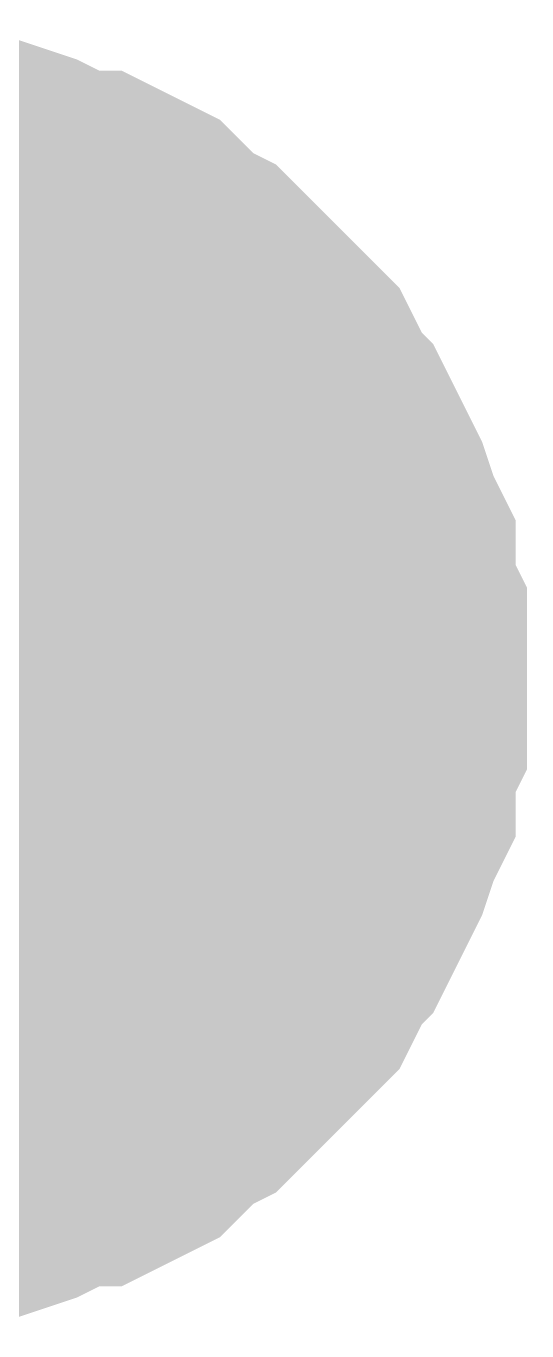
# Model space of a CAD drawing. Header units: inches. Extents: x 0 to 22.3, y 0 to 15.7.
# Drawn here: x 6.6065 to 6.6263, y 3.9744 to 4.0259 of the extents above; entities that cross this region are included whole.
import ezdxf

# ---------------------------------------------------------------- set-up
doc = ezdxf.new("R2010")
doc.units = ezdxf.units.IN
doc.header["$MEASUREMENT"] = 0
doc.layers.add('Sheet', color=255, linetype='Continuous')

msp = doc.modelspace()

# ---------------------------------------------------------------- linework, layer by layer
at = {"layer": 'Sheet'}
for points in [[(6.600089, 4.020031, 0.0118, 0.0118, 0), (6.600973, 4.020031, 0.0118, 0.0118, 0), (6.602299, 4.020031, 0.0118, 0.0118, 0), (6.603183, 4.019589, 0.0118, 0.0118, 0), (6.604068, 4.019589, 0.0118, 0.0118, 0), (6.604952, 4.019589, 0.0118, 0.0118, 0), (6.606278, 4.019147, 0.0118, 0.0118, 0), (6.607162, 4.018705, 0.0118, 0.0118, 0), (6.608046, 4.018263, 0.0118, 0.0118, 0), (6.60893, 4.018263, 0.0118, 0.0118, 0), (6.609814, 4.017821, 0.0118, 0.0118, 0), (6.610698, 4.017379, 0.0118, 0.0118, 0), (6.611582, 4.016495, 0.0118, 0.0118, 0), (6.612024, 4.016053, 0.0118, 0.0118, 0), (6.612908, 4.015611, 0.0118, 0.0118, 0), (6.613792, 4.014727, 0.0118, 0.0118, 0), (6.614234, 4.014285, 0.0118, 0.0118, 0), (6.615119, 4.013401, 0.0118, 0.0118, 0), (6.615561, 4.012959, 0.0118, 0.0118, 0), (6.616445, 4.012075, 0.0118, 0.0118, 0), (6.616887, 4.011191, 0.0118, 0.0118, 0), (6.617329, 4.010307, 0.0118, 0.0118, 0), (6.617771, 4.009865, 0.0118, 0.0118, 0), (6.618213, 4.008981, 0.0118, 0.0118, 0), (6.618655, 4.008097, 0.0118, 0.0118, 0), (6.619097, 4.007213, 0.0118, 0.0118, 0), (6.619539, 4.005887, 0.0118, 0.0118, 0), (6.619981, 4.005003, 0.0118, 0.0118, 0), (6.619981, 4.004119, 0.0118, 0.0118, 0), (6.619981, 4.003235, 0.0118, 0.0118, 0), (6.620423, 4.002351, 0.0118, 0.0118, 0), (6.620423, 4.001025, 0.0118, 0.0118, 0), (6.620423, 4.000141, 0.0118, 0.0118, 0)], [(6.600089, 4.020031, 0.0118, 0.0118, 0), (6.600973, 4.020031, 0.0118, 0.0118, 0), (6.602299, 4.020031, 0.0118, 0.0118, 0), (6.603183, 4.019589, 0.0118, 0.0118, 0), (6.604068, 4.019589, 0.0118, 0.0118, 0), (6.604952, 4.019589, 0.0118, 0.0118, 0), (6.606278, 4.019147, 0.0118, 0.0118, 0), (6.607162, 4.018705, 0.0118, 0.0118, 0), (6.608046, 4.018263, 0.0118, 0.0118, 0), (6.60893, 4.018263, 0.0118, 0.0118, 0), (6.609814, 4.017821, 0.0118, 0.0118, 0), (6.610698, 4.017379, 0.0118, 0.0118, 0), (6.611582, 4.016495, 0.0118, 0.0118, 0), (6.612024, 4.016053, 0.0118, 0.0118, 0), (6.612908, 4.015611, 0.0118, 0.0118, 0), (6.613792, 4.014727, 0.0118, 0.0118, 0), (6.614234, 4.014285, 0.0118, 0.0118, 0), (6.615119, 4.013401, 0.0118, 0.0118, 0), (6.615561, 4.012959, 0.0118, 0.0118, 0), (6.616445, 4.012075, 0.0118, 0.0118, 0), (6.616887, 4.011191, 0.0118, 0.0118, 0), (6.617329, 4.010307, 0.0118, 0.0118, 0), (6.617771, 4.009865, 0.0118, 0.0118, 0), (6.618213, 4.008981, 0.0118, 0.0118, 0), (6.618655, 4.008097, 0.0118, 0.0118, 0), (6.619097, 4.007213, 0.0118, 0.0118, 0), (6.619539, 4.005887, 0.0118, 0.0118, 0), (6.619981, 4.005003, 0.0118, 0.0118, 0), (6.619981, 4.004119, 0.0118, 0.0118, 0), (6.619981, 4.003235, 0.0118, 0.0118, 0), (6.620423, 4.002351, 0.0118, 0.0118, 0), (6.620423, 4.001025, 0.0118, 0.0118, 0), (6.620423, 4.000141, 0.0118, 0.0118, 0)], [(6.600089, 4.020031, 0.0118, 0.0118, 0), (6.600973, 4.020031, 0.0118, 0.0118, 0), (6.602299, 4.020031, 0.0118, 0.0118, 0), (6.603183, 4.019589, 0.0118, 0.0118, 0), (6.604068, 4.019589, 0.0118, 0.0118, 0), (6.604952, 4.019589, 0.0118, 0.0118, 0), (6.606278, 4.019147, 0.0118, 0.0118, 0), (6.607162, 4.018705, 0.0118, 0.0118, 0), (6.608046, 4.018263, 0.0118, 0.0118, 0), (6.60893, 4.018263, 0.0118, 0.0118, 0), (6.609814, 4.017821, 0.0118, 0.0118, 0), (6.610698, 4.017379, 0.0118, 0.0118, 0), (6.611582, 4.016495, 0.0118, 0.0118, 0), (6.612024, 4.016053, 0.0118, 0.0118, 0), (6.612908, 4.015611, 0.0118, 0.0118, 0), (6.613792, 4.014727, 0.0118, 0.0118, 0), (6.614234, 4.014285, 0.0118, 0.0118, 0), (6.615119, 4.013401, 0.0118, 0.0118, 0), (6.615561, 4.012959, 0.0118, 0.0118, 0), (6.616445, 4.012075, 0.0118, 0.0118, 0), (6.616887, 4.011191, 0.0118, 0.0118, 0), (6.617329, 4.010307, 0.0118, 0.0118, 0), (6.617771, 4.009865, 0.0118, 0.0118, 0), (6.618213, 4.008981, 0.0118, 0.0118, 0), (6.618655, 4.008097, 0.0118, 0.0118, 0), (6.619097, 4.007213, 0.0118, 0.0118, 0), (6.619539, 4.005887, 0.0118, 0.0118, 0), (6.619981, 4.005003, 0.0118, 0.0118, 0), (6.619981, 4.004119, 0.0118, 0.0118, 0), (6.619981, 4.003235, 0.0118, 0.0118, 0), (6.620423, 4.002351, 0.0118, 0.0118, 0), (6.620423, 4.001025, 0.0118, 0.0118, 0), (6.620423, 4.000141, 0.0118, 0.0118, 0)], [(6.600089, 4.020031, 0.0118, 0.0118, 0), (6.600973, 4.020031, 0.0118, 0.0118, 0), (6.602299, 4.020031, 0.0118, 0.0118, 0), (6.603183, 4.019589, 0.0118, 0.0118, 0), (6.604068, 4.019589, 0.0118, 0.0118, 0), (6.604952, 4.019589, 0.0118, 0.0118, 0), (6.606278, 4.019147, 0.0118, 0.0118, 0), (6.607162, 4.018705, 0.0118, 0.0118, 0), (6.608046, 4.018263, 0.0118, 0.0118, 0), (6.60893, 4.018263, 0.0118, 0.0118, 0), (6.609814, 4.017821, 0.0118, 0.0118, 0), (6.610698, 4.017379, 0.0118, 0.0118, 0), (6.611582, 4.016495, 0.0118, 0.0118, 0), (6.612024, 4.016053, 0.0118, 0.0118, 0), (6.612908, 4.015611, 0.0118, 0.0118, 0), (6.613792, 4.014727, 0.0118, 0.0118, 0), (6.614234, 4.014285, 0.0118, 0.0118, 0), (6.615119, 4.013401, 0.0118, 0.0118, 0), (6.615561, 4.012959, 0.0118, 0.0118, 0), (6.616445, 4.012075, 0.0118, 0.0118, 0), (6.616887, 4.011191, 0.0118, 0.0118, 0), (6.617329, 4.010307, 0.0118, 0.0118, 0), (6.617771, 4.009865, 0.0118, 0.0118, 0), (6.618213, 4.008981, 0.0118, 0.0118, 0), (6.618655, 4.008097, 0.0118, 0.0118, 0), (6.619097, 4.007213, 0.0118, 0.0118, 0), (6.619539, 4.005887, 0.0118, 0.0118, 0), (6.619981, 4.005003, 0.0118, 0.0118, 0), (6.619981, 4.004119, 0.0118, 0.0118, 0), (6.619981, 4.003235, 0.0118, 0.0118, 0), (6.620423, 4.002351, 0.0118, 0.0118, 0), (6.620423, 4.001025, 0.0118, 0.0118, 0), (6.620423, 4.000141, 0.0118, 0.0118, 0)], [(6.604068, 4.019589, 0.0039, 0.0039, 0), (6.604952, 4.019589, 0.0039, 0.0039, 0), (6.606278, 4.019147, 0.0039, 0.0039, 0), (6.607162, 4.018705, 0.0039, 0.0039, 0), (6.608046, 4.018263, 0.0039, 0.0039, 0), (6.60893, 4.018263, 0.0039, 0.0039, 0), (6.609814, 4.017821, 0.0039, 0.0039, 0), (6.610698, 4.017379, 0.0039, 0.0039, 0), (6.611582, 4.016495, 0.0039, 0.0039, 0), (6.612024, 4.016053, 0.0039, 0.0039, 0), (6.612908, 4.015611, 0.0039, 0.0039, 0), (6.613792, 4.014727, 0.0039, 0.0039, 0), (6.614234, 4.014285, 0.0039, 0.0039, 0), (6.615119, 4.013401, 0.0039, 0.0039, 0), (6.615561, 4.012959, 0.0039, 0.0039, 0), (6.616445, 4.012075, 0.0039, 0.0039, 0), (6.616887, 4.011191, 0.0039, 0.0039, 0), (6.617329, 4.010307, 0.0039, 0.0039, 0), (6.617771, 4.009865, 0.0039, 0.0039, 0), (6.618213, 4.008981, 0.0039, 0.0039, 0), (6.618655, 4.008097, 0.0039, 0.0039, 0), (6.619097, 4.007213, 0.0039, 0.0039, 0), (6.619539, 4.005887, 0.0039, 0.0039, 0), (6.619981, 4.005003, 0.0039, 0.0039, 0), (6.619981, 4.004119, 0.0039, 0.0039, 0), (6.619981, 4.003235, 0.0039, 0.0039, 0), (6.620423, 4.002351, 0.0039, 0.0039, 0), (6.620423, 4.001025, 0.0039, 0.0039, 0), (6.620423, 4.000141, 0.0039, 0.0039, 0)], [(6.604068, 4.019589, 0.0039, 0.0039, 0), (6.604952, 4.019589, 0.0039, 0.0039, 0), (6.606278, 4.019147, 0.0039, 0.0039, 0), (6.607162, 4.018705, 0.0039, 0.0039, 0), (6.608046, 4.018263, 0.0039, 0.0039, 0), (6.60893, 4.018263, 0.0039, 0.0039, 0), (6.609814, 4.017821, 0.0039, 0.0039, 0), (6.610698, 4.017379, 0.0039, 0.0039, 0), (6.611582, 4.016495, 0.0039, 0.0039, 0), (6.612024, 4.016053, 0.0039, 0.0039, 0), (6.612908, 4.015611, 0.0039, 0.0039, 0), (6.613792, 4.014727, 0.0039, 0.0039, 0), (6.614234, 4.014285, 0.0039, 0.0039, 0), (6.615119, 4.013401, 0.0039, 0.0039, 0), (6.615561, 4.012959, 0.0039, 0.0039, 0), (6.616445, 4.012075, 0.0039, 0.0039, 0), (6.616887, 4.011191, 0.0039, 0.0039, 0), (6.617329, 4.010307, 0.0039, 0.0039, 0), (6.617771, 4.009865, 0.0039, 0.0039, 0), (6.618213, 4.008981, 0.0039, 0.0039, 0), (6.618655, 4.008097, 0.0039, 0.0039, 0), (6.619097, 4.007213, 0.0039, 0.0039, 0), (6.619539, 4.005887, 0.0039, 0.0039, 0), (6.619981, 4.005003, 0.0039, 0.0039, 0), (6.619981, 4.004119, 0.0039, 0.0039, 0), (6.619981, 4.003235, 0.0039, 0.0039, 0), (6.620423, 4.002351, 0.0039, 0.0039, 0), (6.620423, 4.001025, 0.0039, 0.0039, 0), (6.620423, 4.000141, 0.0039, 0.0039, 0)], [(6.604068, 4.019589, 0.0039, 0.0039, 0), (6.604952, 4.019589, 0.0039, 0.0039, 0), (6.606278, 4.019147, 0.0039, 0.0039, 0), (6.607162, 4.018705, 0.0039, 0.0039, 0), (6.608046, 4.018263, 0.0039, 0.0039, 0), (6.60893, 4.018263, 0.0039, 0.0039, 0), (6.609814, 4.017821, 0.0039, 0.0039, 0), (6.610698, 4.017379, 0.0039, 0.0039, 0), (6.611582, 4.016495, 0.0039, 0.0039, 0), (6.612024, 4.016053, 0.0039, 0.0039, 0), (6.612908, 4.015611, 0.0039, 0.0039, 0), (6.613792, 4.014727, 0.0039, 0.0039, 0), (6.614234, 4.014285, 0.0039, 0.0039, 0), (6.615119, 4.013401, 0.0039, 0.0039, 0), (6.615561, 4.012959, 0.0039, 0.0039, 0), (6.616445, 4.012075, 0.0039, 0.0039, 0), (6.616887, 4.011191, 0.0039, 0.0039, 0), (6.617329, 4.010307, 0.0039, 0.0039, 0), (6.617771, 4.009865, 0.0039, 0.0039, 0), (6.618213, 4.008981, 0.0039, 0.0039, 0), (6.618655, 4.008097, 0.0039, 0.0039, 0), (6.619097, 4.007213, 0.0039, 0.0039, 0), (6.619539, 4.005887, 0.0039, 0.0039, 0), (6.619981, 4.005003, 0.0039, 0.0039, 0), (6.619981, 4.004119, 0.0039, 0.0039, 0), (6.619981, 4.003235, 0.0039, 0.0039, 0), (6.620423, 4.002351, 0.0039, 0.0039, 0), (6.620423, 4.001025, 0.0039, 0.0039, 0), (6.620423, 4.000141, 0.0039, 0.0039, 0)], [(6.604068, 4.019589, 0.0039, 0.0039, 0), (6.604952, 4.019589, 0.0039, 0.0039, 0), (6.606278, 4.019147, 0.0039, 0.0039, 0), (6.607162, 4.018705, 0.0039, 0.0039, 0), (6.608046, 4.018263, 0.0039, 0.0039, 0), (6.60893, 4.018263, 0.0039, 0.0039, 0), (6.609814, 4.017821, 0.0039, 0.0039, 0), (6.610698, 4.017379, 0.0039, 0.0039, 0), (6.611582, 4.016495, 0.0039, 0.0039, 0), (6.612024, 4.016053, 0.0039, 0.0039, 0), (6.612908, 4.015611, 0.0039, 0.0039, 0), (6.613792, 4.014727, 0.0039, 0.0039, 0), (6.614234, 4.014285, 0.0039, 0.0039, 0), (6.615119, 4.013401, 0.0039, 0.0039, 0), (6.615561, 4.012959, 0.0039, 0.0039, 0), (6.616445, 4.012075, 0.0039, 0.0039, 0), (6.616887, 4.011191, 0.0039, 0.0039, 0), (6.617329, 4.010307, 0.0039, 0.0039, 0), (6.617771, 4.009865, 0.0039, 0.0039, 0), (6.618213, 4.008981, 0.0039, 0.0039, 0), (6.618655, 4.008097, 0.0039, 0.0039, 0), (6.619097, 4.007213, 0.0039, 0.0039, 0), (6.619539, 4.005887, 0.0039, 0.0039, 0), (6.619981, 4.005003, 0.0039, 0.0039, 0), (6.619981, 4.004119, 0.0039, 0.0039, 0), (6.619981, 4.003235, 0.0039, 0.0039, 0), (6.620423, 4.002351, 0.0039, 0.0039, 0), (6.620423, 4.001025, 0.0039, 0.0039, 0), (6.620423, 4.000141, 0.0039, 0.0039, 0)], [(6.620423, 4.000141, 0.0118, 0.0118, 0), (6.620423, 3.999257, 0.0118, 0.0118, 0), (6.620423, 3.997931, 0.0118, 0.0118, 0), (6.619981, 3.997047, 0.0118, 0.0118, 0), (6.619981, 3.996163, 0.0118, 0.0118, 0), (6.619981, 3.995279, 0.0118, 0.0118, 0), (6.619539, 3.994395, 0.0118, 0.0118, 0), (6.619097, 3.993069, 0.0118, 0.0118, 0), (6.618655, 3.992185, 0.0118, 0.0118, 0), (6.618213, 3.991301, 0.0118, 0.0118, 0), (6.617771, 3.990417, 0.0118, 0.0118, 0), (6.617329, 3.989975, 0.0118, 0.0118, 0), (6.616887, 3.989091, 0.0118, 0.0118, 0), (6.616445, 3.988207, 0.0118, 0.0118, 0), (6.615561, 3.987323, 0.0118, 0.0118, 0), (6.615119, 3.986881, 0.0118, 0.0118, 0), (6.614234, 3.985997, 0.0118, 0.0118, 0), (6.613792, 3.985555, 0.0118, 0.0118, 0), (6.612908, 3.984671, 0.0118, 0.0118, 0), (6.612024, 3.984229, 0.0118, 0.0118, 0), (6.611582, 3.983787, 0.0118, 0.0118, 0), (6.610698, 3.982903, 0.0118, 0.0118, 0), (6.609814, 3.982461, 0.0118, 0.0118, 0), (6.60893, 3.982019, 0.0118, 0.0118, 0), (6.608046, 3.982019, 0.0118, 0.0118, 0), (6.607162, 3.981577, 0.0118, 0.0118, 0), (6.606278, 3.981135, 0.0118, 0.0118, 0), (6.604952, 3.980693, 0.0118, 0.0118, 0), (6.604068, 3.980693, 0.0118, 0.0118, 0), (6.603183, 3.980693, 0.0118, 0.0118, 0), (6.602299, 3.980251, 0.0118, 0.0118, 0), (6.600973, 3.980251, 0.0118, 0.0118, 0), (6.600089, 3.980251, 0.0118, 0.0118, 0)], [(6.620423, 4.000141, 0.0118, 0.0118, 0), (6.620423, 3.999257, 0.0118, 0.0118, 0), (6.620423, 3.997931, 0.0118, 0.0118, 0), (6.619981, 3.997047, 0.0118, 0.0118, 0), (6.619981, 3.996163, 0.0118, 0.0118, 0), (6.619981, 3.995279, 0.0118, 0.0118, 0), (6.619539, 3.994395, 0.0118, 0.0118, 0), (6.619097, 3.993069, 0.0118, 0.0118, 0), (6.618655, 3.992185, 0.0118, 0.0118, 0), (6.618213, 3.991301, 0.0118, 0.0118, 0), (6.617771, 3.990417, 0.0118, 0.0118, 0), (6.617329, 3.989975, 0.0118, 0.0118, 0), (6.616887, 3.989091, 0.0118, 0.0118, 0), (6.616445, 3.988207, 0.0118, 0.0118, 0), (6.615561, 3.987323, 0.0118, 0.0118, 0), (6.615119, 3.986881, 0.0118, 0.0118, 0), (6.614234, 3.985997, 0.0118, 0.0118, 0), (6.613792, 3.985555, 0.0118, 0.0118, 0), (6.612908, 3.984671, 0.0118, 0.0118, 0), (6.612024, 3.984229, 0.0118, 0.0118, 0), (6.611582, 3.983787, 0.0118, 0.0118, 0), (6.610698, 3.982903, 0.0118, 0.0118, 0), (6.609814, 3.982461, 0.0118, 0.0118, 0), (6.60893, 3.982019, 0.0118, 0.0118, 0), (6.608046, 3.982019, 0.0118, 0.0118, 0), (6.607162, 3.981577, 0.0118, 0.0118, 0), (6.606278, 3.981135, 0.0118, 0.0118, 0), (6.604952, 3.980693, 0.0118, 0.0118, 0), (6.604068, 3.980693, 0.0118, 0.0118, 0), (6.603183, 3.980693, 0.0118, 0.0118, 0), (6.602299, 3.980251, 0.0118, 0.0118, 0), (6.600973, 3.980251, 0.0118, 0.0118, 0), (6.600089, 3.980251, 0.0118, 0.0118, 0)], [(6.620423, 4.000141, 0.0118, 0.0118, 0), (6.620423, 3.999257, 0.0118, 0.0118, 0), (6.620423, 3.997931, 0.0118, 0.0118, 0), (6.619981, 3.997047, 0.0118, 0.0118, 0), (6.619981, 3.996163, 0.0118, 0.0118, 0), (6.619981, 3.995279, 0.0118, 0.0118, 0), (6.619539, 3.994395, 0.0118, 0.0118, 0), (6.619097, 3.993069, 0.0118, 0.0118, 0), (6.618655, 3.992185, 0.0118, 0.0118, 0), (6.618213, 3.991301, 0.0118, 0.0118, 0), (6.617771, 3.990417, 0.0118, 0.0118, 0), (6.617329, 3.989975, 0.0118, 0.0118, 0), (6.616887, 3.989091, 0.0118, 0.0118, 0), (6.616445, 3.988207, 0.0118, 0.0118, 0), (6.615561, 3.987323, 0.0118, 0.0118, 0), (6.615119, 3.986881, 0.0118, 0.0118, 0), (6.614234, 3.985997, 0.0118, 0.0118, 0), (6.613792, 3.985555, 0.0118, 0.0118, 0), (6.612908, 3.984671, 0.0118, 0.0118, 0), (6.612024, 3.984229, 0.0118, 0.0118, 0), (6.611582, 3.983787, 0.0118, 0.0118, 0), (6.610698, 3.982903, 0.0118, 0.0118, 0), (6.609814, 3.982461, 0.0118, 0.0118, 0), (6.60893, 3.982019, 0.0118, 0.0118, 0), (6.608046, 3.982019, 0.0118, 0.0118, 0), (6.607162, 3.981577, 0.0118, 0.0118, 0), (6.606278, 3.981135, 0.0118, 0.0118, 0), (6.604952, 3.980693, 0.0118, 0.0118, 0), (6.604068, 3.980693, 0.0118, 0.0118, 0), (6.603183, 3.980693, 0.0118, 0.0118, 0), (6.602299, 3.980251, 0.0118, 0.0118, 0), (6.600973, 3.980251, 0.0118, 0.0118, 0), (6.600089, 3.980251, 0.0118, 0.0118, 0)], [(6.620423, 4.000141, 0.0118, 0.0118, 0), (6.620423, 3.999257, 0.0118, 0.0118, 0), (6.620423, 3.997931, 0.0118, 0.0118, 0), (6.619981, 3.997047, 0.0118, 0.0118, 0), (6.619981, 3.996163, 0.0118, 0.0118, 0), (6.619981, 3.995279, 0.0118, 0.0118, 0), (6.619539, 3.994395, 0.0118, 0.0118, 0), (6.619097, 3.993069, 0.0118, 0.0118, 0), (6.618655, 3.992185, 0.0118, 0.0118, 0), (6.618213, 3.991301, 0.0118, 0.0118, 0), (6.617771, 3.990417, 0.0118, 0.0118, 0), (6.617329, 3.989975, 0.0118, 0.0118, 0), (6.616887, 3.989091, 0.0118, 0.0118, 0), (6.616445, 3.988207, 0.0118, 0.0118, 0), (6.615561, 3.987323, 0.0118, 0.0118, 0), (6.615119, 3.986881, 0.0118, 0.0118, 0), (6.614234, 3.985997, 0.0118, 0.0118, 0), (6.613792, 3.985555, 0.0118, 0.0118, 0), (6.612908, 3.984671, 0.0118, 0.0118, 0), (6.612024, 3.984229, 0.0118, 0.0118, 0), (6.611582, 3.983787, 0.0118, 0.0118, 0), (6.610698, 3.982903, 0.0118, 0.0118, 0), (6.609814, 3.982461, 0.0118, 0.0118, 0), (6.60893, 3.982019, 0.0118, 0.0118, 0), (6.608046, 3.982019, 0.0118, 0.0118, 0), (6.607162, 3.981577, 0.0118, 0.0118, 0), (6.606278, 3.981135, 0.0118, 0.0118, 0), (6.604952, 3.980693, 0.0118, 0.0118, 0), (6.604068, 3.980693, 0.0118, 0.0118, 0), (6.603183, 3.980693, 0.0118, 0.0118, 0), (6.602299, 3.980251, 0.0118, 0.0118, 0), (6.600973, 3.980251, 0.0118, 0.0118, 0), (6.600089, 3.980251, 0.0118, 0.0118, 0)], [(6.620423, 4.000141, 0.0118, 0.0118, 0), (6.620423, 4.000141, 0.0118, 0.0118, 0), (6.620423, 4.000141, 0.0118, 0.0118, 0), (6.620423, 4.000141, 0.0118, 0.0118, 0), (6.620423, 4.000141, 0.0118, 0.0118, 0), (6.620423, 4.000141, 0.0118, 0.0118, 0), (6.620423, 4.000141, 0.0118, 0.0118, 0), (6.620423, 4.000141, 0.0118, 0.0118, 0), (6.620423, 4.000141, 0.0118, 0.0118, 0), (6.620423, 4.000141, 0.0118, 0.0118, 0), (6.620423, 4.000141, 0.0118, 0.0118, 0), (6.620423, 4.000141, 0.0118, 0.0118, 0), (6.620423, 4.000141, 0.0118, 0.0118, 0), (6.620423, 4.000141, 0.0118, 0.0118, 0), (6.620423, 4.000141, 0.0118, 0.0118, 0), (6.620423, 4.000141, 0.0118, 0.0118, 0), (6.620423, 4.000141, 0.0118, 0.0118, 0), (6.620423, 4.000141, 0.0118, 0.0118, 0), (6.620423, 4.000141, 0.0118, 0.0118, 0), (6.620423, 4.000141, 0.0118, 0.0118, 0), (6.620423, 4.000141, 0.0118, 0.0118, 0), (6.620423, 4.000141, 0.0118, 0.0118, 0), (6.620423, 4.000141, 0.0118, 0.0118, 0), (6.620423, 4.000141, 0.0118, 0.0118, 0), (6.620423, 4.000141, 0.0118, 0.0118, 0), (6.620423, 4.000141, 0.0118, 0.0118, 0), (6.620423, 4.000141, 0.0118, 0.0118, 0), (6.620423, 4.000141, 0.0118, 0.0118, 0), (6.620423, 4.000141, 0.0118, 0.0118, 0), (6.620423, 4.000141, 0.0118, 0.0118, 0), (6.620423, 4.000141, 0.0118, 0.0118, 0), (6.620423, 4.000141, 0.0118, 0.0118, 0), (6.620423, 4.000141, 0.0118, 0.0118, 0)], [(6.620423, 4.000141, 0.0118, 0.0118, 0), (6.620423, 4.000141, 0.0118, 0.0118, 0)], [(6.620423, 4.000141, 0.0118, 0.0118, 0), (6.620423, 4.000141, 0.0118, 0.0118, 0), (6.620423, 4.000141, 0.0118, 0.0118, 0), (6.620423, 4.000141, 0.0118, 0.0118, 0), (6.620423, 4.000141, 0.0118, 0.0118, 0), (6.620423, 4.000141, 0.0118, 0.0118, 0), (6.620423, 4.000141, 0.0118, 0.0118, 0), (6.620423, 4.000141, 0.0118, 0.0118, 0), (6.620423, 4.000141, 0.0118, 0.0118, 0), (6.620423, 4.000141, 0.0118, 0.0118, 0), (6.620423, 4.000141, 0.0118, 0.0118, 0), (6.620423, 4.000141, 0.0118, 0.0118, 0), (6.620423, 4.000141, 0.0118, 0.0118, 0), (6.620423, 4.000141, 0.0118, 0.0118, 0), (6.620423, 4.000141, 0.0118, 0.0118, 0), (6.620423, 4.000141, 0.0118, 0.0118, 0), (6.620423, 4.000141, 0.0118, 0.0118, 0), (6.620423, 4.000141, 0.0118, 0.0118, 0), (6.620423, 4.000141, 0.0118, 0.0118, 0), (6.620423, 4.000141, 0.0118, 0.0118, 0), (6.620423, 4.000141, 0.0118, 0.0118, 0), (6.620423, 4.000141, 0.0118, 0.0118, 0), (6.620423, 4.000141, 0.0118, 0.0118, 0), (6.620423, 4.000141, 0.0118, 0.0118, 0), (6.620423, 4.000141, 0.0118, 0.0118, 0), (6.620423, 4.000141, 0.0118, 0.0118, 0), (6.620423, 4.000141, 0.0118, 0.0118, 0), (6.620423, 4.000141, 0.0118, 0.0118, 0), (6.620423, 4.000141, 0.0118, 0.0118, 0), (6.620423, 4.000141, 0.0118, 0.0118, 0), (6.620423, 4.000141, 0.0118, 0.0118, 0), (6.620423, 4.000141, 0.0118, 0.0118, 0), (6.620423, 4.000141, 0.0118, 0.0118, 0)], [(6.620423, 4.000141, 0.0118, 0.0118, 0), (6.620423, 4.000141, 0.0118, 0.0118, 0)], [(6.620423, 4.000141, 0.0118, 0.0118, 0), (6.620423, 4.000141, 0.0118, 0.0118, 0), (6.620423, 4.000141, 0.0118, 0.0118, 0), (6.620423, 4.000141, 0.0118, 0.0118, 0), (6.620423, 4.000141, 0.0118, 0.0118, 0), (6.620423, 4.000141, 0.0118, 0.0118, 0), (6.620423, 4.000141, 0.0118, 0.0118, 0), (6.620423, 4.000141, 0.0118, 0.0118, 0), (6.620423, 4.000141, 0.0118, 0.0118, 0), (6.620423, 4.000141, 0.0118, 0.0118, 0), (6.620423, 4.000141, 0.0118, 0.0118, 0), (6.620423, 4.000141, 0.0118, 0.0118, 0), (6.620423, 4.000141, 0.0118, 0.0118, 0), (6.620423, 4.000141, 0.0118, 0.0118, 0), (6.620423, 4.000141, 0.0118, 0.0118, 0), (6.620423, 4.000141, 0.0118, 0.0118, 0), (6.620423, 4.000141, 0.0118, 0.0118, 0), (6.620423, 4.000141, 0.0118, 0.0118, 0), (6.620423, 4.000141, 0.0118, 0.0118, 0), (6.620423, 4.000141, 0.0118, 0.0118, 0), (6.620423, 4.000141, 0.0118, 0.0118, 0), (6.620423, 4.000141, 0.0118, 0.0118, 0), (6.620423, 4.000141, 0.0118, 0.0118, 0), (6.620423, 4.000141, 0.0118, 0.0118, 0), (6.620423, 4.000141, 0.0118, 0.0118, 0), (6.620423, 4.000141, 0.0118, 0.0118, 0), (6.620423, 4.000141, 0.0118, 0.0118, 0), (6.620423, 4.000141, 0.0118, 0.0118, 0), (6.620423, 4.000141, 0.0118, 0.0118, 0), (6.620423, 4.000141, 0.0118, 0.0118, 0), (6.620423, 4.000141, 0.0118, 0.0118, 0), (6.620423, 4.000141, 0.0118, 0.0118, 0), (6.620423, 4.000141, 0.0118, 0.0118, 0)], [(6.620423, 4.000141, 0.0118, 0.0118, 0), (6.620423, 4.000141, 0.0118, 0.0118, 0)], [(6.620423, 4.000141, 0.0118, 0.0118, 0), (6.620423, 4.000141, 0.0118, 0.0118, 0), (6.620423, 4.000141, 0.0118, 0.0118, 0), (6.620423, 4.000141, 0.0118, 0.0118, 0), (6.620423, 4.000141, 0.0118, 0.0118, 0), (6.620423, 4.000141, 0.0118, 0.0118, 0), (6.620423, 4.000141, 0.0118, 0.0118, 0), (6.620423, 4.000141, 0.0118, 0.0118, 0), (6.620423, 4.000141, 0.0118, 0.0118, 0), (6.620423, 4.000141, 0.0118, 0.0118, 0), (6.620423, 4.000141, 0.0118, 0.0118, 0), (6.620423, 4.000141, 0.0118, 0.0118, 0), (6.620423, 4.000141, 0.0118, 0.0118, 0), (6.620423, 4.000141, 0.0118, 0.0118, 0), (6.620423, 4.000141, 0.0118, 0.0118, 0), (6.620423, 4.000141, 0.0118, 0.0118, 0), (6.620423, 4.000141, 0.0118, 0.0118, 0), (6.620423, 4.000141, 0.0118, 0.0118, 0), (6.620423, 4.000141, 0.0118, 0.0118, 0), (6.620423, 4.000141, 0.0118, 0.0118, 0), (6.620423, 4.000141, 0.0118, 0.0118, 0), (6.620423, 4.000141, 0.0118, 0.0118, 0), (6.620423, 4.000141, 0.0118, 0.0118, 0), (6.620423, 4.000141, 0.0118, 0.0118, 0), (6.620423, 4.000141, 0.0118, 0.0118, 0), (6.620423, 4.000141, 0.0118, 0.0118, 0), (6.620423, 4.000141, 0.0118, 0.0118, 0), (6.620423, 4.000141, 0.0118, 0.0118, 0), (6.620423, 4.000141, 0.0118, 0.0118, 0), (6.620423, 4.000141, 0.0118, 0.0118, 0), (6.620423, 4.000141, 0.0118, 0.0118, 0), (6.620423, 4.000141, 0.0118, 0.0118, 0), (6.620423, 4.000141, 0.0118, 0.0118, 0)], [(6.620423, 4.000141, 0.0118, 0.0118, 0), (6.620423, 4.000141, 0.0118, 0.0118, 0)], [(6.620423, 4.000141, 0.0039, 0.0039, 0), (6.620423, 3.999257, 0.0039, 0.0039, 0), (6.620423, 3.997931, 0.0039, 0.0039, 0), (6.619981, 3.997047, 0.0039, 0.0039, 0), (6.619981, 3.996163, 0.0039, 0.0039, 0), (6.619981, 3.995279, 0.0039, 0.0039, 0), (6.619539, 3.994395, 0.0039, 0.0039, 0), (6.619097, 3.993069, 0.0039, 0.0039, 0), (6.618655, 3.992185, 0.0039, 0.0039, 0), (6.618213, 3.991301, 0.0039, 0.0039, 0), (6.617771, 3.990417, 0.0039, 0.0039, 0), (6.617329, 3.989975, 0.0039, 0.0039, 0), (6.616887, 3.989091, 0.0039, 0.0039, 0), (6.616445, 3.988207, 0.0039, 0.0039, 0), (6.615561, 3.987323, 0.0039, 0.0039, 0), (6.615119, 3.986881, 0.0039, 0.0039, 0), (6.614234, 3.985997, 0.0039, 0.0039, 0), (6.613792, 3.985555, 0.0039, 0.0039, 0), (6.612908, 3.984671, 0.0039, 0.0039, 0), (6.612024, 3.984229, 0.0039, 0.0039, 0), (6.611582, 3.983787, 0.0039, 0.0039, 0), (6.610698, 3.982903, 0.0039, 0.0039, 0), (6.609814, 3.982461, 0.0039, 0.0039, 0), (6.60893, 3.982019, 0.0039, 0.0039, 0), (6.608046, 3.982019, 0.0039, 0.0039, 0), (6.607162, 3.981577, 0.0039, 0.0039, 0), (6.606278, 3.981135, 0.0039, 0.0039, 0), (6.604952, 3.980693, 0.0039, 0.0039, 0), (6.604068, 3.980693, 0.0039, 0.0039, 0)], [(6.620423, 4.000141, 0.0039, 0.0039, 0), (6.620423, 3.999257, 0.0039, 0.0039, 0), (6.620423, 3.997931, 0.0039, 0.0039, 0), (6.619981, 3.997047, 0.0039, 0.0039, 0), (6.619981, 3.996163, 0.0039, 0.0039, 0), (6.619981, 3.995279, 0.0039, 0.0039, 0), (6.619539, 3.994395, 0.0039, 0.0039, 0), (6.619097, 3.993069, 0.0039, 0.0039, 0), (6.618655, 3.992185, 0.0039, 0.0039, 0), (6.618213, 3.991301, 0.0039, 0.0039, 0), (6.617771, 3.990417, 0.0039, 0.0039, 0), (6.617329, 3.989975, 0.0039, 0.0039, 0), (6.616887, 3.989091, 0.0039, 0.0039, 0), (6.616445, 3.988207, 0.0039, 0.0039, 0), (6.615561, 3.987323, 0.0039, 0.0039, 0), (6.615119, 3.986881, 0.0039, 0.0039, 0), (6.614234, 3.985997, 0.0039, 0.0039, 0), (6.613792, 3.985555, 0.0039, 0.0039, 0), (6.612908, 3.984671, 0.0039, 0.0039, 0), (6.612024, 3.984229, 0.0039, 0.0039, 0), (6.611582, 3.983787, 0.0039, 0.0039, 0), (6.610698, 3.982903, 0.0039, 0.0039, 0), (6.609814, 3.982461, 0.0039, 0.0039, 0), (6.60893, 3.982019, 0.0039, 0.0039, 0), (6.608046, 3.982019, 0.0039, 0.0039, 0), (6.607162, 3.981577, 0.0039, 0.0039, 0), (6.606278, 3.981135, 0.0039, 0.0039, 0), (6.604952, 3.980693, 0.0039, 0.0039, 0), (6.604068, 3.980693, 0.0039, 0.0039, 0)], [(6.620423, 4.000141, 0.0039, 0.0039, 0), (6.620423, 3.999257, 0.0039, 0.0039, 0), (6.620423, 3.997931, 0.0039, 0.0039, 0), (6.619981, 3.997047, 0.0039, 0.0039, 0), (6.619981, 3.996163, 0.0039, 0.0039, 0), (6.619981, 3.995279, 0.0039, 0.0039, 0), (6.619539, 3.994395, 0.0039, 0.0039, 0), (6.619097, 3.993069, 0.0039, 0.0039, 0), (6.618655, 3.992185, 0.0039, 0.0039, 0), (6.618213, 3.991301, 0.0039, 0.0039, 0), (6.617771, 3.990417, 0.0039, 0.0039, 0), (6.617329, 3.989975, 0.0039, 0.0039, 0), (6.616887, 3.989091, 0.0039, 0.0039, 0), (6.616445, 3.988207, 0.0039, 0.0039, 0), (6.615561, 3.987323, 0.0039, 0.0039, 0), (6.615119, 3.986881, 0.0039, 0.0039, 0), (6.614234, 3.985997, 0.0039, 0.0039, 0), (6.613792, 3.985555, 0.0039, 0.0039, 0), (6.612908, 3.984671, 0.0039, 0.0039, 0), (6.612024, 3.984229, 0.0039, 0.0039, 0), (6.611582, 3.983787, 0.0039, 0.0039, 0), (6.610698, 3.982903, 0.0039, 0.0039, 0), (6.609814, 3.982461, 0.0039, 0.0039, 0), (6.60893, 3.982019, 0.0039, 0.0039, 0), (6.608046, 3.982019, 0.0039, 0.0039, 0), (6.607162, 3.981577, 0.0039, 0.0039, 0), (6.606278, 3.981135, 0.0039, 0.0039, 0), (6.604952, 3.980693, 0.0039, 0.0039, 0), (6.604068, 3.980693, 0.0039, 0.0039, 0)], [(6.620423, 4.000141, 0.0039, 0.0039, 0), (6.620423, 3.999257, 0.0039, 0.0039, 0), (6.620423, 3.997931, 0.0039, 0.0039, 0), (6.619981, 3.997047, 0.0039, 0.0039, 0), (6.619981, 3.996163, 0.0039, 0.0039, 0), (6.619981, 3.995279, 0.0039, 0.0039, 0), (6.619539, 3.994395, 0.0039, 0.0039, 0), (6.619097, 3.993069, 0.0039, 0.0039, 0), (6.618655, 3.992185, 0.0039, 0.0039, 0), (6.618213, 3.991301, 0.0039, 0.0039, 0), (6.617771, 3.990417, 0.0039, 0.0039, 0), (6.617329, 3.989975, 0.0039, 0.0039, 0), (6.616887, 3.989091, 0.0039, 0.0039, 0), (6.616445, 3.988207, 0.0039, 0.0039, 0), (6.615561, 3.987323, 0.0039, 0.0039, 0), (6.615119, 3.986881, 0.0039, 0.0039, 0), (6.614234, 3.985997, 0.0039, 0.0039, 0), (6.613792, 3.985555, 0.0039, 0.0039, 0), (6.612908, 3.984671, 0.0039, 0.0039, 0), (6.612024, 3.984229, 0.0039, 0.0039, 0), (6.611582, 3.983787, 0.0039, 0.0039, 0), (6.610698, 3.982903, 0.0039, 0.0039, 0), (6.609814, 3.982461, 0.0039, 0.0039, 0), (6.60893, 3.982019, 0.0039, 0.0039, 0), (6.608046, 3.982019, 0.0039, 0.0039, 0), (6.607162, 3.981577, 0.0039, 0.0039, 0), (6.606278, 3.981135, 0.0039, 0.0039, 0), (6.604952, 3.980693, 0.0039, 0.0039, 0), (6.604068, 3.980693, 0.0039, 0.0039, 0)], [(6.620423, 4.000141, 0.0039, 0.0039, 0), (6.620423, 4.000141, 0.0039, 0.0039, 0), (6.620423, 4.000141, 0.0039, 0.0039, 0), (6.620423, 4.000141, 0.0039, 0.0039, 0), (6.620423, 4.000141, 0.0039, 0.0039, 0), (6.620423, 4.000141, 0.0039, 0.0039, 0), (6.620423, 4.000141, 0.0039, 0.0039, 0), (6.620423, 4.000141, 0.0039, 0.0039, 0), (6.620423, 4.000141, 0.0039, 0.0039, 0), (6.620423, 4.000141, 0.0039, 0.0039, 0), (6.620423, 4.000141, 0.0039, 0.0039, 0), (6.620423, 4.000141, 0.0039, 0.0039, 0), (6.620423, 4.000141, 0.0039, 0.0039, 0), (6.620423, 4.000141, 0.0039, 0.0039, 0), (6.620423, 4.000141, 0.0039, 0.0039, 0), (6.620423, 4.000141, 0.0039, 0.0039, 0), (6.620423, 4.000141, 0.0039, 0.0039, 0), (6.620423, 4.000141, 0.0039, 0.0039, 0), (6.620423, 4.000141, 0.0039, 0.0039, 0), (6.620423, 4.000141, 0.0039, 0.0039, 0), (6.620423, 4.000141, 0.0039, 0.0039, 0), (6.620423, 4.000141, 0.0039, 0.0039, 0), (6.620423, 4.000141, 0.0039, 0.0039, 0), (6.620423, 4.000141, 0.0039, 0.0039, 0), (6.620423, 4.000141, 0.0039, 0.0039, 0), (6.620423, 4.000141, 0.0039, 0.0039, 0), (6.620423, 4.000141, 0.0039, 0.0039, 0), (6.620423, 4.000141, 0.0039, 0.0039, 0), (6.620423, 4.000141, 0.0039, 0.0039, 0), (6.620423, 4.000141, 0.0039, 0.0039, 0), (6.620423, 4.000141, 0.0039, 0.0039, 0), (6.620423, 4.000141, 0.0039, 0.0039, 0), (6.620423, 4.000141, 0.0039, 0.0039, 0)], [(6.620423, 4.000141, 0.0039, 0.0039, 0), (6.620423, 4.000141, 0.0039, 0.0039, 0)], [(6.620423, 4.000141, 0.0039, 0.0039, 0), (6.620423, 4.000141, 0.0039, 0.0039, 0), (6.620423, 4.000141, 0.0039, 0.0039, 0), (6.620423, 4.000141, 0.0039, 0.0039, 0), (6.620423, 4.000141, 0.0039, 0.0039, 0), (6.620423, 4.000141, 0.0039, 0.0039, 0), (6.620423, 4.000141, 0.0039, 0.0039, 0), (6.620423, 4.000141, 0.0039, 0.0039, 0), (6.620423, 4.000141, 0.0039, 0.0039, 0), (6.620423, 4.000141, 0.0039, 0.0039, 0), (6.620423, 4.000141, 0.0039, 0.0039, 0), (6.620423, 4.000141, 0.0039, 0.0039, 0), (6.620423, 4.000141, 0.0039, 0.0039, 0), (6.620423, 4.000141, 0.0039, 0.0039, 0), (6.620423, 4.000141, 0.0039, 0.0039, 0), (6.620423, 4.000141, 0.0039, 0.0039, 0), (6.620423, 4.000141, 0.0039, 0.0039, 0), (6.620423, 4.000141, 0.0039, 0.0039, 0), (6.620423, 4.000141, 0.0039, 0.0039, 0), (6.620423, 4.000141, 0.0039, 0.0039, 0), (6.620423, 4.000141, 0.0039, 0.0039, 0), (6.620423, 4.000141, 0.0039, 0.0039, 0), (6.620423, 4.000141, 0.0039, 0.0039, 0), (6.620423, 4.000141, 0.0039, 0.0039, 0), (6.620423, 4.000141, 0.0039, 0.0039, 0), (6.620423, 4.000141, 0.0039, 0.0039, 0), (6.620423, 4.000141, 0.0039, 0.0039, 0), (6.620423, 4.000141, 0.0039, 0.0039, 0), (6.620423, 4.000141, 0.0039, 0.0039, 0), (6.620423, 4.000141, 0.0039, 0.0039, 0), (6.620423, 4.000141, 0.0039, 0.0039, 0), (6.620423, 4.000141, 0.0039, 0.0039, 0), (6.620423, 4.000141, 0.0039, 0.0039, 0)], [(6.620423, 4.000141, 0.0039, 0.0039, 0), (6.620423, 4.000141, 0.0039, 0.0039, 0)], [(6.620423, 4.000141, 0.0039, 0.0039, 0), (6.620423, 4.000141, 0.0039, 0.0039, 0), (6.620423, 4.000141, 0.0039, 0.0039, 0), (6.620423, 4.000141, 0.0039, 0.0039, 0), (6.620423, 4.000141, 0.0039, 0.0039, 0), (6.620423, 4.000141, 0.0039, 0.0039, 0), (6.620423, 4.000141, 0.0039, 0.0039, 0), (6.620423, 4.000141, 0.0039, 0.0039, 0), (6.620423, 4.000141, 0.0039, 0.0039, 0), (6.620423, 4.000141, 0.0039, 0.0039, 0), (6.620423, 4.000141, 0.0039, 0.0039, 0), (6.620423, 4.000141, 0.0039, 0.0039, 0), (6.620423, 4.000141, 0.0039, 0.0039, 0), (6.620423, 4.000141, 0.0039, 0.0039, 0), (6.620423, 4.000141, 0.0039, 0.0039, 0), (6.620423, 4.000141, 0.0039, 0.0039, 0), (6.620423, 4.000141, 0.0039, 0.0039, 0), (6.620423, 4.000141, 0.0039, 0.0039, 0), (6.620423, 4.000141, 0.0039, 0.0039, 0), (6.620423, 4.000141, 0.0039, 0.0039, 0), (6.620423, 4.000141, 0.0039, 0.0039, 0), (6.620423, 4.000141, 0.0039, 0.0039, 0), (6.620423, 4.000141, 0.0039, 0.0039, 0), (6.620423, 4.000141, 0.0039, 0.0039, 0), (6.620423, 4.000141, 0.0039, 0.0039, 0), (6.620423, 4.000141, 0.0039, 0.0039, 0), (6.620423, 4.000141, 0.0039, 0.0039, 0), (6.620423, 4.000141, 0.0039, 0.0039, 0), (6.620423, 4.000141, 0.0039, 0.0039, 0), (6.620423, 4.000141, 0.0039, 0.0039, 0), (6.620423, 4.000141, 0.0039, 0.0039, 0), (6.620423, 4.000141, 0.0039, 0.0039, 0), (6.620423, 4.000141, 0.0039, 0.0039, 0)], [(6.620423, 4.000141, 0.0039, 0.0039, 0), (6.620423, 4.000141, 0.0039, 0.0039, 0)], [(6.620423, 4.000141, 0.0039, 0.0039, 0), (6.620423, 4.000141, 0.0039, 0.0039, 0), (6.620423, 4.000141, 0.0039, 0.0039, 0), (6.620423, 4.000141, 0.0039, 0.0039, 0), (6.620423, 4.000141, 0.0039, 0.0039, 0), (6.620423, 4.000141, 0.0039, 0.0039, 0), (6.620423, 4.000141, 0.0039, 0.0039, 0), (6.620423, 4.000141, 0.0039, 0.0039, 0), (6.620423, 4.000141, 0.0039, 0.0039, 0), (6.620423, 4.000141, 0.0039, 0.0039, 0), (6.620423, 4.000141, 0.0039, 0.0039, 0), (6.620423, 4.000141, 0.0039, 0.0039, 0), (6.620423, 4.000141, 0.0039, 0.0039, 0), (6.620423, 4.000141, 0.0039, 0.0039, 0), (6.620423, 4.000141, 0.0039, 0.0039, 0), (6.620423, 4.000141, 0.0039, 0.0039, 0), (6.620423, 4.000141, 0.0039, 0.0039, 0), (6.620423, 4.000141, 0.0039, 0.0039, 0), (6.620423, 4.000141, 0.0039, 0.0039, 0), (6.620423, 4.000141, 0.0039, 0.0039, 0), (6.620423, 4.000141, 0.0039, 0.0039, 0), (6.620423, 4.000141, 0.0039, 0.0039, 0), (6.620423, 4.000141, 0.0039, 0.0039, 0), (6.620423, 4.000141, 0.0039, 0.0039, 0), (6.620423, 4.000141, 0.0039, 0.0039, 0), (6.620423, 4.000141, 0.0039, 0.0039, 0), (6.620423, 4.000141, 0.0039, 0.0039, 0), (6.620423, 4.000141, 0.0039, 0.0039, 0), (6.620423, 4.000141, 0.0039, 0.0039, 0), (6.620423, 4.000141, 0.0039, 0.0039, 0), (6.620423, 4.000141, 0.0039, 0.0039, 0), (6.620423, 4.000141, 0.0039, 0.0039, 0), (6.620423, 4.000141, 0.0039, 0.0039, 0)], [(6.620423, 4.000141, 0.0039, 0.0039, 0), (6.620423, 4.000141, 0.0039, 0.0039, 0)]]:
    msp.add_lwpolyline(points, format="xyseb", dxfattribs=at)
msp.add_lwpolyline([(6.59, 4, 0.02, 0.02, 1), (6.61, 4, 0.02, 0.02, 1)], format="xyseb", close=True, dxfattribs=at)

doc.saveas('drawing.dxf')
